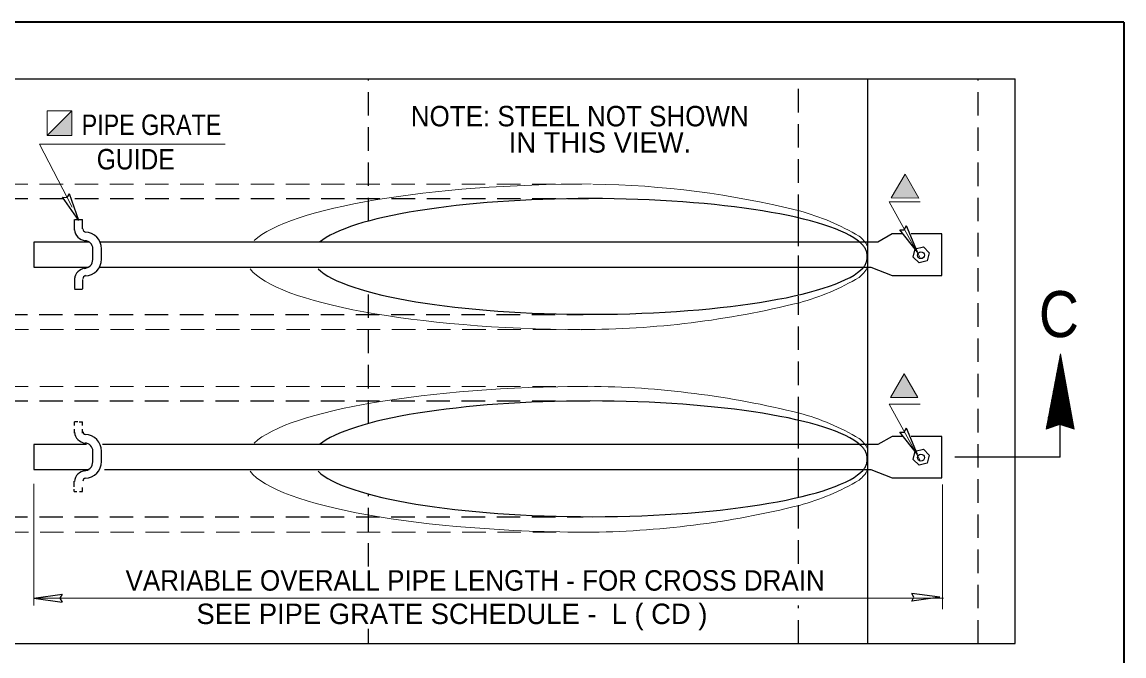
# Model space of a CAD drawing. Extents: x -48 to 160, y -9 to 186.
# Drawn here: x 91.55 to 118.33, y 45.34 to 60.74 of the extents above; entities that cross this region are included whole.
import ezdxf

# ---------------------------------------------------------------- set-up
doc = ezdxf.new("R2010")
doc.units = 0
doc.header["$LTSCALE"] = 0.19
for name, pattern in [('LONG_DASHED', [7.5, 6, -1.5]), ('MEDIUM_DASHED', [4.5, 3, -1.5]), ('SHORT_DASHED', [2.7, 1.5, -1.2])]:
    doc.linetypes.add(name, pattern=pattern)
doc.layers.add('1', color=7, linetype='Continuous', lineweight=13)

msp = doc.modelspace()

# ---------------------------------------------------------------- hatches: boundary and pattern name
at = {"layer": '1'}
for points in [[(92.1596, 57.9867), (92.7585, 58.5856), (92.7585, 57.9867)], [(112.6697, 56.4699), (113.0056, 57.0487), (113.3389, 56.4684)], [(112.6482, 51.6217), (112.984, 52.2005), (113.3173, 51.6202)]]:
    msp.add_hatch(color=256, dxfattribs=at).paths.add_polyline_path(points)

# ---------------------------------------------------------------- linework, layer by layer
at = {"layer": '1', "lineweight": 35}
msp.add_line((118.325, 60.744), (85.0885, 60.744), dxfattribs=at)
at = {"layer": '1', "lineweight": 25}
for p, q in [((90.2647, 59.3672), (115.6776, 59.3672)), ((112.0973, 45.6452), (112.0973, 59.3672)), ((115.6776, 45.6452), (115.6776, 59.3672)), ((92.9252, 55.9182), (92.7028, 56.574)), ((92.9252, 55.9182), (92.534, 56.4894)), ((110.4166, 55.3936), (110.4166, 55.9847)), ((113.312, 55.1537), (113.0397, 55.7907)), ((113.312, 55.1537), (112.8781, 55.6937)), ((93.2672, 54.9732), (93.2672, 55.2347)), ((112.3449, 55.3936), (93.4463, 55.3936)), ((93.4754, 54.9846), (93.4754, 55.2462)), ((100.836, 55.3936), (100.6923, 55.3936)), ((93.4304, 54.7893), (112.1728, 54.7893)), ((110.4166, 54.1152), (110.4166, 54.7893)), ((116.7783, 50.1717), (116.7783, 51.8799)), ((92.8267, 50.9434), (92.8267, 51.0319)), ((110.4166, 50.4763), (110.4166, 51.0674)), ((93.0197, 50.758), (93.0197, 50.8549)), ((113.312, 50.2364), (112.8781, 50.7763)), ((113.312, 50.2364), (113.0397, 50.8733)), ((112.3449, 50.4763), (93.5051, 50.4763)), ((100.836, 50.4763), (100.6923, 50.4763)), ((93.2672, 50.0558), (93.2672, 50.3174)), ((93.4754, 50.0673), (93.4754, 50.3288)), ((116.7783, 50.1717), (114.2117, 50.1717)), ((93.5482, 49.872), (112.1728, 49.872)), ((110.4166, 49.1897), (110.4166, 49.872)), ((92.8183, 49.4533), (92.8183, 49.5902)), ((92.8183, 49.3406), (92.8183, 49.3967)), ((92.8183, 49.3402), (92.8828, 49.3402)), ((92.9472, 49.3402), (93.0197, 49.3402)), ((93.0197, 49.3406), (93.0197, 49.4372)), ((113.8527, 46.7683), (113.1665, 46.8625)), ((91.8357, 46.746), (92.5216, 46.8404)), ((91.8357, 46.746), (92.5216, 46.652)), ((113.8527, 46.7683), (113.1665, 46.6741)), ((90.2647, 45.6452), (115.6776, 45.6452))]:
    msp.add_line(p, q, dxfattribs=at)
at = {"layer": '1', "linetype": 'MEDIUM_DASHED', "lineweight": 25}
for p, q in [((99.9639, 55.9067), (99.9639, 59.3672)), ((110.4166, 55.9847), (110.4166, 59.3672)), ((114.7826, 45.6452), (114.7826, 59.3672)), ((90.2682, 56.4544), (105.3127, 56.4544)), ((99.9639, 50.9894), (99.9639, 54.1943)), ((110.4166, 51.0674), (110.4166, 54.087)), ((90.2552, 53.6416), (105.1822, 53.6416)), ((90.2606, 51.538), (105.345, 51.538)), ((92.9021, 51.0319), (92.8214, 51.0319)), ((92.9393, 51.0319), (93.0197, 51.0319)), ((93.0197, 50.9434), (93.0197, 51.0319)), ((92.8214, 50.758), (92.8214, 50.8549)), ((99.9639, 47.5145), (99.9639, 49.277)), ((110.4166, 47.5844), (110.4166, 49.1567)), ((90.2597, 48.7259), (105.1868, 48.7259)), ((110.4166, 45.6452), (110.4166, 46.5694)), ((99.9639, 45.6452), (99.9639, 46.0015))]:
    msp.add_line(p, q, dxfattribs=at)
at = {"layer": '1', "linetype": 'MEDIUM_DASHED'}
for p, q in [((90.2647, 56.8038), (105.1542, 56.8038)), ((90.2769, 53.2727), (105.1068, 53.2727)), ((90.2692, 51.8908), (105.2184, 51.8908)), ((90.2771, 48.348), (105.1157, 48.348))]:
    msp.add_line(p, q, dxfattribs=at)
at = {"layer": '1', "linetype": 'SHORT_DASHED', "lineweight": 25}
for p, q in [((92.8267, 55.6863), (92.8267, 55.9492)), ((92.8332, 55.9492), (93.0197, 55.9492)), ((93.0197, 55.7236), (93.0197, 55.9492)), ((110.4166, 54.7893), (110.4166, 55.3936)), ((92.8267, 54.529), (92.8267, 54.2661)), ((93.0197, 54.4849), (93.0197, 54.2593)), ((92.8264, 54.2576), (93.0197, 54.2576)), ((110.4166, 49.872), (110.4166, 50.4881))]:
    msp.add_line(p, q, dxfattribs=at)
at = {"layer": '1'}
for p, q in [((116.8167, 52.483), (116.7411, 52.483)), ((116.7415, 50.9596), (116.7415, 52.4847)), ((116.8144, 52.4966), (116.7437, 52.4966)), ((116.8117, 52.51), (116.7465, 52.51)), ((116.8095, 52.5233), (116.7488, 52.5233)), ((116.807, 52.5367), (116.7512, 52.5367)), ((116.8045, 52.5502), (116.754, 52.5502)), ((116.7548, 50.9642), (116.7548, 52.5555)), ((116.8021, 52.5637), (116.7565, 52.5637)), ((116.7996, 52.5771), (116.7592, 52.5771)), ((116.7972, 52.5904), (116.7615, 52.5904)), ((116.7945, 52.6039), (116.7641, 52.6039)), ((116.7922, 52.6173), (116.7667, 52.6173)), ((116.7682, 50.969), (116.7682, 52.6264)), ((116.7897, 52.6307), (116.7692, 52.6307)), ((116.7876, 52.6442), (116.7717, 52.6442)), ((116.7848, 52.6576), (116.7742, 52.6576)), ((116.7826, 52.671), (116.7768, 52.671)), ((116.7801, 52.6846), (116.7794, 52.6846)), ((116.7818, 50.9649), (116.7818, 52.6745)), ((116.7952, 50.9603), (116.7952, 52.6012)), ((116.8087, 50.9558), (116.8087, 52.5279)), ((116.866, 52.2146), (116.6902, 52.2146)), ((116.8637, 52.228), (116.6927, 52.228)), ((116.8611, 52.2414), (116.6953, 52.2414)), ((116.8586, 52.2548), (116.6979, 52.2548)), ((116.8562, 52.2682), (116.7005, 52.2682)), ((116.7013, 50.9458), (116.7013, 52.2725)), ((116.8538, 52.2816), (116.7028, 52.2816)), ((116.8512, 52.2952), (116.7056, 52.2952)), ((116.8487, 52.3087), (116.708, 52.3087)), ((116.8463, 52.322), (116.7107, 52.322)), ((116.8438, 52.3354), (116.7133, 52.3354)), ((116.7147, 50.9504), (116.7147, 52.3432)), ((116.8414, 52.3488), (116.7157, 52.3488)), ((116.8391, 52.3622), (116.7182, 52.3622)), ((116.8363, 52.3757), (116.7208, 52.3757)), ((116.8339, 52.389), (116.7233, 52.389)), ((116.8315, 52.4025), (116.726, 52.4025)), ((116.7282, 50.955), (116.7282, 52.4138)), ((116.8292, 52.416), (116.7284, 52.416)), ((116.8266, 52.4293), (116.731, 52.4293)), ((116.8242, 52.4428), (116.7334, 52.4428)), ((116.8217, 52.4562), (116.7362, 52.4562)), ((116.8191, 52.4696), (116.7385, 52.4696)), ((116.8219, 50.9515), (116.8219, 52.4545)), ((116.8354, 50.9468), (116.8354, 52.3813)), ((116.8487, 50.9426), (116.8487, 52.3079)), ((116.8622, 50.9381), (116.8622, 52.2347)), ((116.9127, 51.9595), (116.6418, 51.9595)), ((116.9102, 51.9729), (116.6442, 51.9729)), ((116.9078, 51.9862), (116.6471, 51.9862)), ((116.6474, 50.9273), (116.6474, 51.9895)), ((116.9052, 51.9997), (116.6494, 51.9997)), ((116.9028, 52.0132), (116.652, 52.0132)), ((116.9003, 52.0266), (116.6547, 52.0266)), ((116.8979, 52.0399), (116.6572, 52.0399)), ((116.8957, 52.0533), (116.6597, 52.0533)), ((116.6609, 50.9319), (116.6609, 52.0603)), ((116.8929, 52.0668), (116.6623, 52.0668)), ((116.8907, 52.0802), (116.6647, 52.0802)), ((116.8882, 52.0938), (116.6674, 52.0938)), ((116.8858, 52.1073), (116.6697, 52.1073)), ((116.8833, 52.1206), (116.6722, 52.1206)), ((116.6743, 50.9365), (116.6743, 52.1311)), ((116.8809, 52.1339), (116.675, 52.1339)), ((116.8784, 52.1474), (116.6774, 52.1474)), ((116.8759, 52.1608), (116.6802, 52.1608)), ((116.8735, 52.1743), (116.6824, 52.1743)), ((116.871, 52.1877), (116.685, 52.1877)), ((116.6877, 50.9412), (116.6877, 52.2019)), ((116.8685, 52.2011), (116.6877, 52.2011)), ((116.8757, 50.9335), (116.8757, 52.1612)), ((116.8891, 50.9292), (116.8891, 52.088)), ((116.9025, 50.925), (116.9025, 52.0147)), ((116.9619, 51.6909), (116.5908, 51.6909)), ((116.9593, 51.7044), (116.5936, 51.7044)), ((116.5938, 50.9086), (116.5938, 51.7062)), ((116.957, 51.7177), (116.5961, 51.7177)), ((116.9545, 51.7312), (116.5986, 51.7312)), ((116.952, 51.7447), (116.6011, 51.7447)), ((116.9496, 51.7582), (116.6037, 51.7582)), ((116.9471, 51.7717), (116.6062, 51.7717)), ((116.6072, 50.9131), (116.6072, 51.7772)), ((116.9445, 51.7849), (116.6088, 51.7849)), ((116.9421, 51.7982), (116.6111, 51.7982)), ((116.9397, 51.8117), (116.6139, 51.8117)), ((116.9373, 51.8252), (116.6163, 51.8252)), ((116.9347, 51.8386), (116.6188, 51.8386)), ((116.6206, 50.9178), (116.6206, 51.8478)), ((116.9324, 51.8519), (116.6215, 51.8519)), ((116.9298, 51.8654), (116.6242, 51.8654)), ((116.9274, 51.8789), (116.6266, 51.8789)), ((116.925, 51.8925), (116.6291, 51.8925)), ((116.9226, 51.9059), (116.6317, 51.9059)), ((116.634, 50.9224), (116.634, 51.9187)), ((116.9202, 51.9192), (116.6341, 51.9192)), ((116.9176, 51.9326), (116.6367, 51.9326)), ((116.9152, 51.946), (116.6392, 51.946)), ((116.916, 50.9205), (116.916, 51.9413)), ((116.9296, 50.9159), (116.9296, 51.868)), ((116.9429, 50.9115), (116.9429, 51.7947)), ((116.9562, 50.9072), (116.9562, 51.7212)), ((117.011, 51.4225), (116.54, 51.4225)), ((116.5402, 50.8902), (116.5402, 51.4235)), ((117.0086, 51.436), (116.5423, 51.436)), ((117.0061, 51.4492), (116.5451, 51.4492)), ((117.0038, 51.4627), (116.5476, 51.4627)), ((117.0013, 51.4761), (116.5501, 51.4761)), ((116.9988, 51.4896), (116.5525, 51.4896)), ((116.5534, 50.8947), (116.5534, 51.4941)), ((116.9964, 51.5031), (116.5553, 51.5031)), ((116.9939, 51.5164), (116.5578, 51.5164)), ((116.9914, 51.5299), (116.5602, 51.5299)), ((116.989, 51.5433), (116.5629, 51.5433)), ((116.9865, 51.5568), (116.5655, 51.5568)), ((116.5669, 50.8993), (116.5669, 51.5649)), ((116.984, 51.5703), (116.5679, 51.5703)), ((116.9817, 51.5836), (116.5705, 51.5836)), ((116.9792, 51.5969), (116.573, 51.5969)), ((116.9767, 51.6104), (116.5757, 51.6104)), ((116.9741, 51.6239), (116.5781, 51.6239)), ((116.5804, 50.9041), (116.5804, 51.6357)), ((116.9718, 51.6373), (116.5807, 51.6373)), ((116.9692, 51.6506), (116.5832, 51.6506)), ((116.9667, 51.6641), (116.5857, 51.6641)), ((116.9644, 51.6776), (116.5884, 51.6776)), ((116.9696, 50.9027), (116.9696, 51.648)), ((116.9831, 50.8982), (116.9831, 51.5748)), ((116.9965, 50.8937), (116.9965, 51.5015)), ((117.0099, 50.8892), (117.0099, 51.4281)), ((117.0601, 51.1539), (116.4891, 51.1539)), ((117.0578, 51.1674), (116.4916, 51.1674)), ((117.0553, 51.1807), (116.4942, 51.1807)), ((117.0529, 51.1942), (116.4967, 51.1942)), ((117.0502, 51.2076), (116.4992, 51.2076)), ((116.4998, 50.876), (116.4998, 51.2111)), ((117.048, 51.2211), (116.5017, 51.2211)), ((117.0455, 51.2346), (116.5043, 51.2346)), ((117.0429, 51.2478), (116.5068, 51.2478)), ((117.0406, 51.2612), (116.5093, 51.2612)), ((117.0382, 51.2747), (116.5118, 51.2747)), ((116.5132, 50.8807), (116.5132, 51.2817)), ((117.0356, 51.2882), (116.5146, 51.2882)), ((117.0332, 51.3017), (116.517, 51.3017)), ((117.0307, 51.3151), (116.5195, 51.3151)), ((117.0282, 51.3285), (116.522, 51.3285)), ((117.0258, 51.3419), (116.5247, 51.3419)), ((116.5267, 50.8856), (116.5267, 51.3527)), ((117.0233, 51.3553), (116.5272, 51.3553)), ((117.0209, 51.3687), (116.5297, 51.3687)), ((117.0183, 51.3822), (116.5322, 51.3822)), ((117.0159, 51.3955), (116.5348, 51.3955)), ((117.0135, 51.409), (116.5373, 51.409)), ((117.0233, 50.8848), (117.0233, 51.3547)), ((117.0368, 50.8805), (117.0368, 51.2815)), ((117.0502, 50.8759), (117.0502, 51.208)), ((116.5267, 50.8854), (116.4378, 50.8854)), ((116.5657, 50.8989), (116.4406, 50.8989)), ((116.6043, 50.9121), (116.4431, 50.9121)), ((116.643, 50.9257), (116.4457, 50.9257)), ((116.4461, 50.8576), (116.4461, 50.9282)), ((116.6821, 50.9392), (116.4483, 50.9392)), ((116.7208, 50.9525), (116.4507, 50.9525)), ((116.7599, 50.966), (116.4532, 50.966)), ((117.0922, 50.9793), (116.456, 50.9793)), ((117.0898, 50.9928), (116.4585, 50.9928)), ((116.4595, 50.8622), (116.4595, 50.9989)), ((117.0872, 51.0063), (116.461, 51.0063)), ((117.0847, 51.0196), (116.4634, 51.0196)), ((117.0825, 51.0331), (116.4661, 51.0331)), ((117.0799, 51.0465), (116.4686, 51.0465)), ((117.0776, 51.0598), (116.4712, 51.0598)), ((116.473, 50.8668), (116.473, 51.0697)), ((117.0749, 51.0733), (116.4736, 51.0733)), ((117.0726, 51.0868), (116.4762, 51.0868)), ((117.0701, 51.1002), (116.4787, 51.1002)), ((117.0676, 51.1137), (116.4814, 51.1137)), ((117.0652, 51.1271), (116.484, 51.1271)), ((116.4863, 50.8716), (116.4863, 51.1405)), ((117.0628, 51.1405), (116.4863, 51.1405)), ((117.0947, 50.966), (116.7783, 50.966)), ((117.0972, 50.9525), (116.8189, 50.9525)), ((117.0995, 50.9392), (116.8594, 50.9392)), ((117.102, 50.9257), (116.9001, 50.9257)), ((117.1046, 50.9121), (116.9407, 50.9121)), ((117.107, 50.8989), (116.9814, 50.8989)), ((117.1094, 50.8854), (117.022, 50.8854)), ((117.0637, 50.8716), (117.0637, 51.1348)), ((117.0771, 50.8671), (117.0771, 51.0614)), ((117.0904, 50.8626), (117.0904, 50.9884)), ((117.1039, 50.8582), (117.1039, 50.9148)), ((116.4327, 50.853), (116.4327, 50.8573)), ((116.4489, 50.8585), (116.4328, 50.8585)), ((116.4877, 50.8719), (116.4355, 50.8719)), ((117.1119, 50.8719), (117.0624, 50.8719)), ((117.1143, 50.8585), (117.103, 50.8585)), ((91.8355, 49.5205), (91.8355, 46.5687)), ((113.9167, 49.5117), (113.9167, 46.4761)), ((91.8355, 46.7465), (113.9383, 46.7465))]:
    msp.add_line(p, q, dxfattribs=at)
at = {"layer": '1', "lineweight": 35}
msp.add_lwpolyline([(118.325, 60.744), (118.325, 30.4443), (85.0885, 30.4443)], dxfattribs=at)
at = {"layer": '1', "linetype": 'LONG_DASHED'}
msp.add_lwpolyline([(92.1596, 57.9867), (92.7585, 58.5856), (92.7585, 57.9867)], close=True, dxfattribs=at)
at = {"layer": '1'}
for points in [[(92.1596, 57.9867), (92.7585, 57.9867), (92.7585, 58.5856), (92.1596, 58.5856)], [(112.6697, 56.4699), (113.0056, 57.0487), (113.3389, 56.4684)], [(116.4317, 50.8527), (116.7795, 52.686), (117.1151, 50.8544), (116.7687, 50.9691)], [(112.6482, 51.6217), (112.984, 52.2005), (113.3173, 51.6202)]]:
    msp.add_lwpolyline(points, close=True, dxfattribs=at)
for points in [[(92.7682, 56.2439), (91.9696, 57.7805), (96.4854, 57.7805)], [(113.3687, 55.028), (112.6188, 56.3784), (113.3727, 56.3784)], [(113.3687, 50.1107), (112.6188, 51.4611), (113.3727, 51.4611)]]:
    msp.add_lwpolyline(points, dxfattribs=at)
at = {"layer": '1', "lineweight": 25}
for points in [[(92.534, 56.4894), (92.6428, 56.4845), (92.7028, 56.574)], [(112.8781, 55.6937), (112.9869, 55.697), (113.0397, 55.7907)], [(112.1728, 54.7893), (112.6921, 54.588), (113.9005, 54.588), (113.9005, 55.5949), (113.1543, 55.5949)], [(112.9402, 55.5949), (112.6921, 55.5949), (112.3449, 55.3936)], [(93.1896, 55.3936), (91.8312, 55.3936), (91.8312, 54.7893), (93.1623, 54.7893)], [(112.1728, 49.872), (112.6921, 49.6707), (113.9005, 49.6707), (113.9005, 50.6776), (113.1543, 50.6776)], [(112.9402, 50.6776), (112.6921, 50.6776), (112.3449, 50.4763)], [(112.8781, 50.7763), (112.9869, 50.7797), (113.0397, 50.8733)], [(93.117, 50.4763), (91.8312, 50.4763), (91.8312, 49.872), (93.1817, 49.872)], [(113.1665, 46.6741), (113.2197, 46.7689), (113.1665, 46.8625)], [(92.5216, 46.8404), (92.4683, 46.7452), (92.5216, 46.652)]]:
    msp.add_lwpolyline(points, dxfattribs=at)
for points in [[(113.4537, 55.2808), (113.5906, 55.1357), (113.5423, 54.9423), (113.3491, 54.8942), (113.2038, 55.031), (113.2523, 55.2323)], [(113.4537, 50.3635), (113.5906, 50.2183), (113.5423, 50.025), (113.3491, 49.9768), (113.2038, 50.1137), (113.2523, 50.315)]]:
    msp.add_lwpolyline(points, close=True, dxfattribs=at)
for centre in [(113.3923, 55.0783), (113.3923, 50.161)]:
    msp.add_circle(centre, 0.083, dxfattribs=at)
at = {"layer": '1'}
for centre, radius, start, end in [((105.1109, 34.7613), 22.0476, 76.01736, 89.20415), ((108.9176, 50.5558), 5.8026, 59.19556, 74.8074), ((111.3903, 54.9009), 0.8106, 28.75648, 52.01899), ((111.3903, 55.18), 0.8106, 307.98101, 330.78837), ((108.9176, 59.5251), 5.8026, 285.1926, 300.80444), ((105.1109, 75.3196), 22.0476, 270.06776, 283.98264), ((105.1109, 29.8473), 22.0476, 76.01736, 89.50793), ((108.9176, 45.6418), 5.8026, 59.19556, 74.8074), ((111.3903, 49.9869), 0.8106, 28.75648, 52.01899), ((111.3903, 50.2556), 0.8106, 307.98101, 331.24352), ((108.9176, 54.6007), 5.8026, 285.1926, 300.80444), ((105.1109, 70.3952), 22.0476, 270.35676, 283.98264)]:
    msp.add_arc(centre, radius, start, end, dxfattribs=at)
at = {"layer": '1', "lineweight": 25}
for centre, radius, start, end in [((93.1141, 55.7254), 0.09, 186.05669, 252.45085), ((93.1141, 55.7254), 0.2951, 186.05669, 264.22165), ((93.0763, 55.2391), 0.1916, 358.9946, 88.96219), ((93.0763, 55.2391), 0.401, 358.9946, 88.96219), ((93.051, 54.9746), 0.2161, 271.03781, 1.0054), ((93.0763, 54.9774), 0.401, 271.03781, 1.0054), ((93.1141, 54.4685), 0.2951, 95.77835, 173.94331), ((93.1141, 54.4966), 0.09, 107.54915, 173.94331), ((93.1141, 50.8081), 0.2951, 186.05669, 264.22165), ((93.1141, 50.8081), 0.09, 186.05669, 252.45085), ((93.0763, 50.3218), 0.401, 358.9946, 88.96219), ((93.0763, 50.3218), 0.1916, 358.9946, 88.96219), ((93.1141, 49.5512), 0.2951, 95.77835, 173.94331), ((93.051, 50.0572), 0.2161, 271.03781, 1.0054), ((93.0763, 50.0601), 0.401, 271.03781, 1.0054), ((93.1141, 49.5793), 0.09, 107.54915, 173.94331)]:
    msp.add_arc(centre, radius, start, end, dxfattribs=at)
at = {"layer": '1', "linetype": 'LONG_DASHED', "lineweight": 25}
for centre in [(111.6666, 55.0447), (111.6666, 50.1273)]:
    msp.add_arc(centre, 0.4204, 322.2161, 55.03972, dxfattribs=at)
at = {"layer": '1'}
for centre, start_param, end_param in [((105.4052, 55.0404), 4.7159538, 6.0591125), ((105.4054, 55.0347), 0.1637693, 1.539029), ((105.4052, 50.1231), 4.725959, 6.0591125), ((105.4054, 50.1174), 0.1637693, 1.567615)]:
    msp.add_ellipse(centre, major_axis=(-8.4301, 0), ratio=0.209815, start_param=start_param, end_param=end_param, dxfattribs=at)
at = {"layer": '1', "lineweight": 25}
for centre, major_axis, ratio, start_param, end_param in [((105.3458, 55.0717), (6.7509, 0), 0.204868, 0.2310188, 2.906878), ((105.3515, 55.0265), (6.7452, 0), 0.205042, 3.3442412, 6.101177), ((105.3458, 50.1544), (6.7509, 0), 0.204868, 0.2310188, 2.906878), ((105.3515, 50.1092), (6.7452, 0), 0.205042, 3.3442412, 6.101177)]:
    msp.add_ellipse(centre, major_axis=major_axis, ratio=ratio, start_param=start_param, end_param=end_param, dxfattribs=at)

# ---------------------------------------------------------------- texts
at = {"layer": '1'}
for s, height, width, p in [('NOTE: STEEL NOT SHOWN', 0.4973, 0.95, (100.9942, 58.2092)), ('PIPE GRATE', 0.4973, 0.85, (92.9977, 57.9998)), ('GUIDE', 0.4973, 0.9, (93.3635, 57.1623)), ('C', 1.119, 0.9, (116.258, 53.0886)), ('VARIABLE OVERALL PIPE LENGTH - FOR CROSS DRAIN', 0.4973, 0.95, (94.0637, 46.9292))]:
    msp.add_text(s, height=height, dxfattribs=dict(at, width=width)).set_placement(p)
for s, p in [('IN THIS VIEW.', (103.3749, 57.5707)), ('SEE PIPE GRATE SCHEDULE -  L ( CD )', (95.787, 46.117))]:
    msp.add_text(s, height=0.4973, dxfattribs=at).set_placement(p)

doc.saveas('drawing.dxf')
